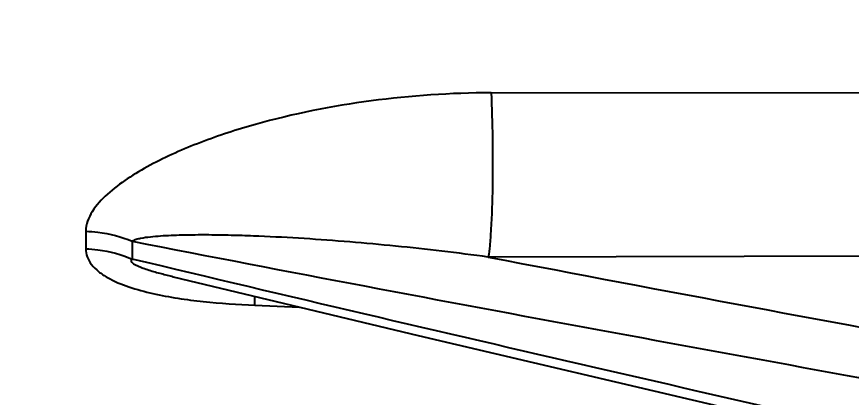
# Model space of a CAD drawing. Header units: millimetres. Extents: x 0 to 10500, y 0 to 7425.
# Drawn here: x 1842.4 to 1920.2, y 2081.6 to 2117.1 of the extents above; entities that cross this region are included whole.
import ezdxf

# ---------------------------------------------------------------- set-up
doc = ezdxf.new("R2010")
doc.units = ezdxf.units.MM
doc.header["$LTSCALE"] = 577.5
doc.layers.get('0').update_dxf_attribs({"linetype": 'CONTINUOUS'})
doc.styles.add('TEXTSTYLE_2', font='txt', dxfattribs={"width": 0.8})
doc.dimstyles.new('DIMSTYLE_1', dxfattribs={"dimtxt": 75, "dimasz": 3.5, "dimexe": 1.5, "dimexo": 1.5, "dimgap": 18.75, "dimtad": 1, "dimdec": 1, "dimtxsty": 'TEXTSTYLE_2', "dimblk": '_FILLED', "dimblk1": '_FILLED', "dimblk2": '_FILLED', "dimcen": 0.09, "dimadec": 1, "dimazin": 2, "dimtp": 0.1, "dimtm": 0.1, "dimtfac": 1, "dimtdec": 1, "dimtofl": 0, "dimtmove": 0, "dimatfit": 3, "dimldrblk": '_FILLED', "dimfxl": 1, "dimtolj": 1, "dimarcsym": 0})

# ---------------------------------------------------------------- blocks, each defined once
blk = doc.blocks.new('_FILLED')
at = {"color": 0, "linetype": 'ByBlock'}
blk.add_solid([(0, 0), (-1, 0.214), (-1, -0.214)], dxfattribs=at)
blk = doc.blocks.new('*D7')
at = {"color": 2, "linetype": 'Continuous', "transparency": 16777216}
for p, q in [((766.713, 2608.729), (681.846, 2608.729)), ((683.346, 2608.729), (683.346, 2129.729)), ((976.556, 2608.729), (818.98, 2608.729)), ((683.346, 1650.729), (683.346, 2129.729)), ((2711.144, 1650.729), (681.846, 1650.729))]:
    blk.add_line(p, q, dxfattribs=at)
at = {"color": 2, "linetype": 'Continuous', "transparency": 16777216, "xscale": 3.5, "yscale": 3.5, "zscale": 3.5}
for p, rotation in [((683.346, 2608.729), 90), ((683.346, 1650.729), 270)]:
    blk.add_blockref('_FILLED', p, dxfattribs=dict(at, rotation=rotation))
at = {"color": 2, "linetype": 'Continuous', "transparency": 16777216, "insert": (589.596, 2129.729), "char_height": 75, "width": 180, "attachment_point": 2, "rotation": 90, "line_spacing_factor": 0.9, "style": 'TEXTSTYLE_2'}
blk.add_mtext('958', dxfattribs=at)
blk = doc.blocks.new('*D8')
at = {"color": 2, "linetype": 'Continuous', "transparency": 16777216}
for p, q in [((2711.144, 2533.729), (889.89, 2533.729)), ((891.39, 2533.729), (891.39, 2129.729)), ((891.39, 1725.729), (891.39, 2129.729)), ((2711.144, 1725.729), (889.89, 1725.729))]:
    blk.add_line(p, q, dxfattribs=at)
at = {"color": 2, "linetype": 'Continuous', "transparency": 16777216, "xscale": 3.5, "yscale": 3.5, "zscale": 3.5}
for p, rotation in [((891.39, 2533.729), 90), ((891.39, 1725.729), 270)]:
    blk.add_blockref('_FILLED', p, dxfattribs=dict(at, rotation=rotation))
at = {"color": 2, "linetype": 'Continuous', "transparency": 16777216, "insert": (797.64, 2129.729), "char_height": 75, "width": 180, "attachment_point": 2, "rotation": 90, "line_spacing_factor": 0.9, "style": 'TEXTSTYLE_2'}
blk.add_mtext('808', dxfattribs=at)
blk = doc.blocks.new('*D9')
at = {"color": 2, "linetype": 'Continuous', "transparency": 16777216}
for p, q in [((747.821, 2633.729), (501.663, 2633.729)), ((503.163, 2633.729), (503.163, 2129.729)), ((503.163, 1625.729), (503.163, 2129.729)), ((2586.144, 1625.729), (501.663, 1625.729))]:
    blk.add_line(p, q, dxfattribs=at)
at = {"color": 2, "linetype": 'Continuous', "transparency": 16777216, "xscale": 3.5, "yscale": 3.5, "zscale": 3.5}
for p, rotation in [((503.163, 2633.729), 90), ((503.163, 1625.729), 270)]:
    blk.add_blockref('_FILLED', p, dxfattribs=dict(at, rotation=rotation))
at = {"color": 2, "linetype": 'Continuous', "transparency": 16777216, "insert": (409.413, 2129.729), "char_height": 75, "width": 240, "attachment_point": 2, "rotation": 90, "line_spacing_factor": 0.9, "style": 'TEXTSTYLE_2'}
blk.add_mtext('1008', dxfattribs=at)

msp = doc.modelspace()

# ---------------------------------------------------------------- linework, layer by layer
at = {"color": 7, "linetype": 'Continuous'}
for p, q in [((1925.23, 2109.961), (1886.602, 2109.982)), ((1848.835, 2097.088), (1848.835, 2095.45)), ((1853.164, 2096.153), (1853.164, 2094.492)), ((1924.968, 2094.78), (1886.34, 2094.675)), ((1856.988, 2092.847), (1879.815, 2087.355)), ((1864.585, 2090.185), (1868.762, 2090.014)), ((1879.815, 2087.355), (1908.911, 2080.515))]:
    msp.add_line(p, q, dxfattribs=at)
msp.add_arc((3025.377, 8038.901), 6052.374, 259.152434, 259.6250003, dxfattribs=at)
for points, knots in [([(1886.602, 2109.982), (1882.866, 2109.985), (1875.455, 2109.473), (1866.407, 2107.684), (1859.57, 2105.468), (1855.588, 2103.718), (1852.714, 2102.028), (1850.851, 2100.619), (1849.381, 2099.058), (1848.835, 2097.724), (1848.835, 2097.088)], [0, 0, 0, 0, 0.269193, 0.533572, 0.662323, 0.786583, 0.845967, 0.902345, 0.954157, 1, 1, 1, 1]), ([(1886.602, 2109.982), (1886.675, 2108.583), (1886.757, 2105.659), (1886.753, 2101.407), (1886.653, 2098.056), (1886.497, 2095.878), (1886.401, 2095.026), (1886.34, 2094.675)], [0, 0, 0, 0, 0.274314, 0.572454, 0.832302, 0.930365, 1, 1, 1, 1]), ([(1848.835, 2097.088), (1849.213, 2097.073), (1850.688, 2096.952), (1852.146, 2096.578), (1853.164, 2096.153)], [0, 0, 0, 0, 0.254889, 1, 1, 1, 1]), ([(1886.34, 2094.675), (1883.469, 2095.067), (1879.167, 2095.572), (1873.441, 2096.095), (1869.195, 2096.407), (1865.68, 2096.595), (1862.895, 2096.692), (1860.833, 2096.734), (1858.798, 2096.738), (1857.125, 2096.7), (1855.814, 2096.63), (1854.865, 2096.549), (1854.1, 2096.448), (1853.536, 2096.317), (1853.273, 2096.225), (1853.164, 2096.153)], [0, 0, 0, 0, 0.260796, 0.389744, 0.517558, 0.643963, 0.706488, 0.768423, 0.829585, 0.889633, 0.919029, 0.947755, 0.975328, 0.988289, 1, 1, 1, 1]), ([(1848.835, 2095.45), (1848.835, 2095.193), (1848.931, 2094.655), (1849.363, 2093.922), (1850.027, 2093.283), (1851.175, 2092.534), (1852.883, 2091.836), (1855.094, 2091.244), (1857.417, 2090.816), (1860.584, 2090.411), (1862.983, 2090.25), (1864.585, 2090.185)], [0, 0, 0, 0, 0.043856, 0.090813, 0.142836, 0.199805, 0.323863, 0.455382, 0.590193, 0.726425, 1, 1, 1, 1]), ([(1848.835, 2095.45), (1849.213, 2095.434), (1850.69, 2095.31), (1852.149, 2094.926), (1853.164, 2094.492)], [0, 0, 0, 0, 0.25462, 1, 1, 1, 1]), ([(1853.164, 2096.153), (1867.591, 2093.318), (1896.65, 2087.846), (1925.741, 2082.555), (1940.371, 2079.919)], [0, 0, 0, 0, 0.497245, 1, 1, 1, 1]), ([(1853.164, 2094.492), (1853.121, 2094.462), (1853.021, 2094.366), (1853.135, 2094.146), (1853.349, 2094.015), (1853.609, 2093.876), (1853.886, 2093.759), (1854.26, 2093.617), (1854.916, 2093.398), (1855.857, 2093.13), (1856.612, 2092.938), (1856.988, 2092.847)], [0, 0, 0, 0, 0.035756, 0.077867, 0.140027, 0.20717, 0.274823, 0.342239, 0.475975, 0.739733, 1, 1, 1, 1]), ([(1940.009, 2074.369), (1925.459, 2077.673), (1896.49, 2084.29), (1867.552, 2091.043), (1853.164, 2094.492)], [0, 0, 0, 0, 0.502095, 1, 1, 1, 1]), ([(1864.585, 2090.185), (1864.584, 2090.262), (1864.581, 2090.542), (1864.576, 2090.823), (1864.57, 2091.025)], [0, 0, 0, 0, 0.277206, 1, 1, 1, 1])]:
    msp.add_open_spline(points, degree=3, knots=knots, dxfattribs=at)

# ---------------------------------------------------------------- dimensions: what is measured, and where the dimension line sits
at = {"color": 2, "linetype": 'Continuous'}
for base, p1, p2, angle, text, picture, middle in [((503.163, 1625.729), (749.321, 2633.729), (2587.644, 1625.729), 270, '1008', '*D9', (503.163, 2131.604)), ((683.346, 2608.729), (2712.644, 1650.729), (978.056, 2608.729), 90, '958', '*D7', (683.346, 2131.604)), ((891.39, 1725.729), (2712.644, 2533.729), (2712.644, 1725.729), 270, '808', '*D8', (891.39, 2129.729))]:
    dim = msp.add_linear_dim(base=base, p1=p1, p2=p2, angle=angle, text=text, dimstyle='DIMSTYLE_1', dxfattribs=at)
    dim.commit()
    dim.dimension.update_dxf_attribs({"geometry": picture, "text_midpoint": middle, "dimtype": 160})

doc.saveas('drawing.dxf')
